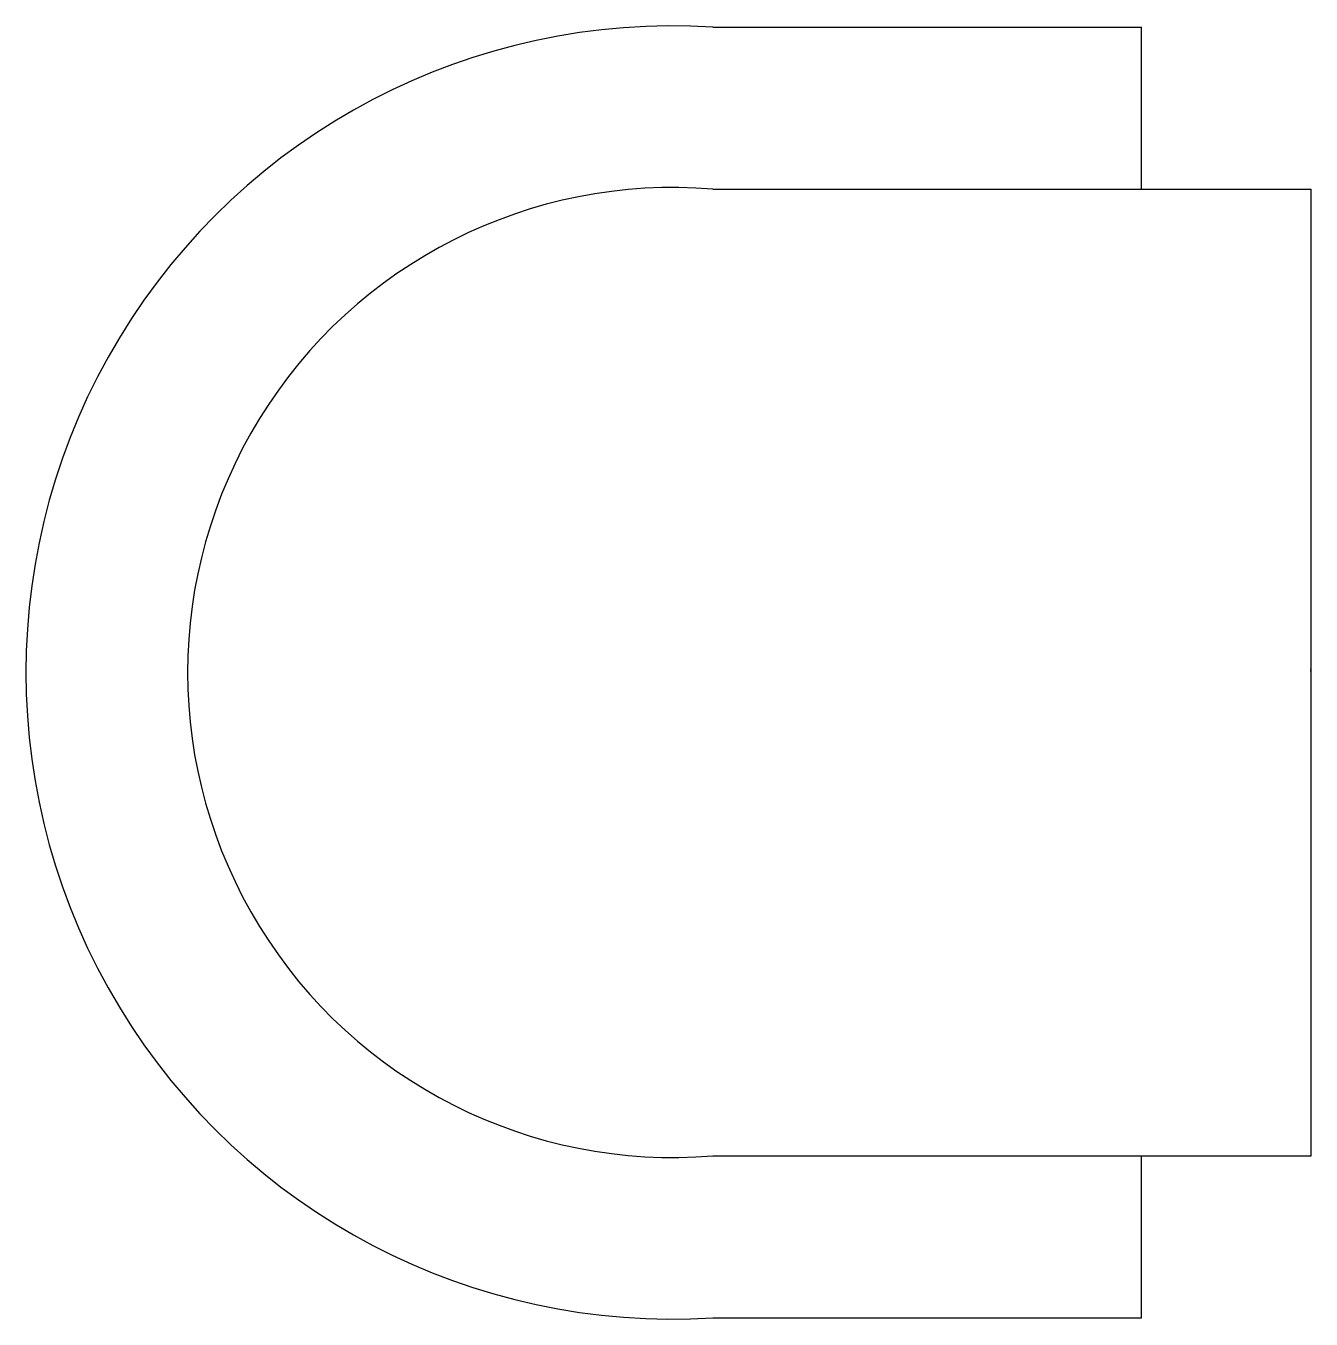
# Model space of a CAD drawing. Extents: x 17329 to 17965, y 6170 to 6810.
import ezdxf

# ---------------------------------------------------------------- set-up
doc = ezdxf.new("R2010")
doc.units = 0
doc.header["$MEASUREMENT"] = 0
doc.layers.get('0').update_dxf_attribs({"linetype": 'CONTINUOUS'})

msp = doc.modelspace()

# ---------------------------------------------------------------- linework, layer by layer
at = {"color": 4}
for p, q in [((17669.32, 6809.21), (17881.34, 6809.21)), ((17881.34, 6729), (17881.34, 6809.21)), ((17669.32, 6729), (17965.23, 6729)), ((17965.23, 6250.64), (17965.23, 6729)), ((17669.32, 6250.64), (17965.23, 6250.64)), ((17881.34, 6170.44), (17881.34, 6250.64)), ((17669.32, 6170.44), (17881.34, 6170.44))]:
    msp.add_line(p, q, dxfattribs=at)
for radius, start, end in [(320, 86.44944, 273.55056), (240, 85.26356, 274.73644)]:
    msp.add_arc((17649.5, 6489.82), radius, start, end, dxfattribs=at)

# ---------------------------------------------------------------- texts
at = {"color": 4, "width": 0.8, "flags": 9}
for tag, s in [('YSIZE', '315'), ('XSIZE', '639'), ('XSIZE', '639'), ('YSIZE', '315')]:
    msp.add_attdef(tag, (17965.23, 6489.82), s, height=0.5, rotation=90, dxfattribs=at)

doc.saveas('drawing.dxf')
